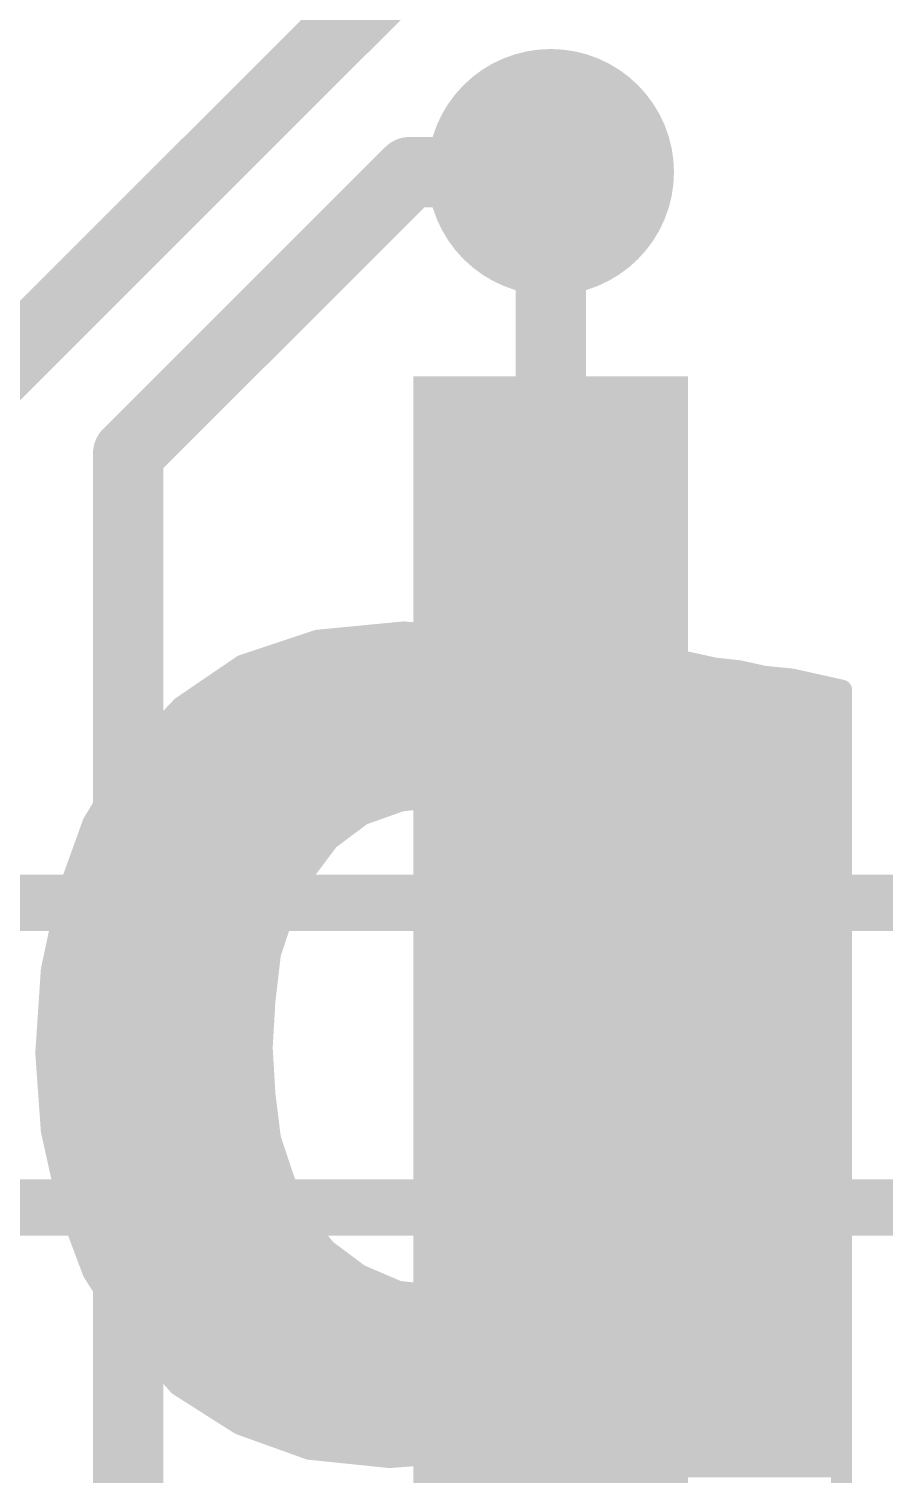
# Model space of a CAD drawing. Extents: x -1 to 106, y -18 to 72.
# Drawn here: x 45.11 to 48.19, y 53.47 to 58.68 of the extents above; entities that cross this region are included whole.
import ezdxf

# ---------------------------------------------------------------- set-up
doc = ezdxf.new("R2010")
doc.units = 0
for name, color, linetype in [('1', 12, 'CONTINUOUS'), ('16', 132, 'CONTINUOUS'), ('18', 110, 'CONTINUOUS'), ('21', 41, 'CONTINUOUS'), ('22', 40, 'CONTINUOUS'), ('51', 53, 'CONTINUOUS')]:
    doc.layers.add(name, color=color, linetype=linetype)

# ---------------------------------------------------------------- blocks, each defined once
blk = doc.blocks.new('RECT')
blk.add_solid([(-0.5, -0.5), (0.5, -0.5), (-0.5, 0.5), (0.5, 0.5)])
blk = doc.blocks.new('ROUNDV')
at = {"const_width": 0.5}
blk.add_lwpolyline([(0, -0.25, 1), (0, 0.25, 1), (0, -0.25)], format="xyb", dxfattribs=at)

msp = doc.modelspace()

# ---------------------------------------------------------------- linework, layer by layer
at = {"layer": '1', "const_width": 0.254}
msp.add_lwpolyline([(46.99, 55.3593), (46.99, 58.166)], dxfattribs=at)
at = {"layer": '1', "const_width": 0.127}
for points in [[(47.0535, 58.166, 1), (46.9265, 58.166)], [(46.9265, 55.3593, 1), (47.0535, 55.3593)]]:
    msp.add_lwpolyline(points, format="xyb", dxfattribs=at)
at = {"layer": '16', "const_width": 0.254}
for points in [[(44.958, 57.404), (46.99, 59.436)], [(45.466, 57.15), (46.482, 58.166)], [(46.482, 58.166), (46.99, 58.166)], [(45.466, 48.768), (45.466, 57.15)]]:
    msp.add_lwpolyline(points, dxfattribs=at)
at = {"layer": '16', "const_width": 0.127}
for points in [[(46.482, 58.2295, 1), (46.482, 58.1025)], [(46.5269, 58.1211, 1), (46.4371, 58.2109)], [(46.99, 58.1025, 1), (46.99, 58.2295)], [(45.5295, 57.15, 1), (45.4025, 57.15)], [(45.4211, 57.1949, 1), (45.5109, 57.1051)]]:
    msp.add_lwpolyline(points, format="xyb", dxfattribs=at)
at = {"layer": '21', "const_width": 0.2032}
msp.add_lwpolyline([(69.79, 54.428), (11.49, 54.428)], dxfattribs=at)
at = {"layer": '22', "const_width": 0.0762}
for points in [[(46.149, 56.476), (45.879, 56.386)], [(46.1136, 56.4642), (46.7744, 56.4642)], [(46.459, 56.506), (46.149, 56.476)], [(46.579, 56.496), (46.459, 56.506)], [(46.709, 56.486), (46.579, 56.496)], [(46.829, 56.446), (46.709, 56.486)], [(46.939, 56.406), (46.829, 56.446)], [(47.389, 56.416), (47.299, 56.426)], [(47.299, 56.426), (47.299, 56.066)], [(47.489, 56.396), (47.389, 56.416)], [(45.879, 56.386), (45.659, 56.236)], [(45.885, 56.388), (46.969, 56.388)], [(47.039, 56.346), (46.939, 56.406)], [(47.299, 56.388), (47.525, 56.388)], [(47.579, 56.376), (47.489, 56.396)], [(47.669, 56.366), (47.579, 56.376)], [(47.759, 56.346), (47.669, 56.366)], [(45.7702, 56.3118), (47.0775, 56.3118)], [(47.129, 56.266), (47.039, 56.346)], [(47.299, 56.3118), (47.9679, 56.3118)], [(47.859, 56.336), (47.759, 56.346)], [(47.949, 56.316), (47.859, 56.336)], [(48.039, 56.296), (47.949, 56.316)], [(47.219, 56.176), (47.129, 56.266)], [(48.039, 52.606), (48.039, 56.296)], [(45.659, 56.236), (45.479, 56.046)], [(45.6586, 56.2356), (47.1594, 56.2356)], [(47.299, 56.2356), (48.039, 56.2356)], [(45.5864, 56.1594), (47.2311, 56.1594)], [(47.299, 56.066), (47.219, 56.176)], [(47.299, 56.1594), (48.039, 56.1594)], [(45.479, 56.046), (45.339, 55.816)], [(45.5142, 56.0832), (47.2865, 56.0832)], [(47.299, 56.0832), (48.039, 56.0832)], [(45.4553, 56.007), (48.039, 56.007)], [(45.4089, 55.9308), (48.039, 55.9308)], [(46.309, 55.846), (46.449, 55.896)], [(46.449, 55.896), (46.629, 55.916)], [(46.629, 55.916), (46.799, 55.896)], [(46.799, 55.896), (46.949, 55.846)], [(45.3625, 55.8546), (46.3331, 55.8546)], [(46.189, 55.756), (46.309, 55.846)], [(46.9232, 55.8546), (48.039, 55.8546)], [(46.949, 55.846), (47.059, 55.756)], [(45.339, 55.816), (45.249, 55.566)], [(45.3255, 55.7784), (46.2189, 55.7784)], [(46.099, 55.636), (46.189, 55.756)], [(47.0316, 55.7784), (48.039, 55.7784)], [(47.059, 55.756), (47.149, 55.636)], [(45.298, 55.7022), (46.1487, 55.7022)], [(47.0994, 55.7022), (48.039, 55.7022)], [(46.029, 55.496), (46.099, 55.636)], [(47.149, 55.636), (47.219, 55.496)], [(45.2706, 55.626), (46.094, 55.626)], [(47.154, 55.626), (48.039, 55.626)], [(45.249, 55.566), (45.189, 55.286)], [(45.2455, 55.5498), (46.0559, 55.5498)], [(47.1921, 55.5498), (48.039, 55.5498)], [(45.2292, 55.4736), (46.0215, 55.4736)], [(45.979, 55.346), (46.029, 55.496)], [(47.219, 55.496), (47.259, 55.346)], [(47.225, 55.4736), (48.039, 55.4736)], [(45.2129, 55.3974), (45.9961, 55.3974)], [(47.2453, 55.3974), (48.039, 55.3974)], [(45.1965, 55.3212), (45.9761, 55.3212)], [(45.959, 55.176), (45.979, 55.346)], [(47.259, 55.346), (47.289, 55.176)], [(47.2634, 55.3212), (48.039, 55.3212)], [(45.189, 55.286), (45.169, 54.986)], [(45.1863, 55.245), (45.9671, 55.245)], [(47.2768, 55.245), (48.039, 55.245)], [(45.1812, 55.1688), (45.9586, 55.1688)], [(45.949, 55.006), (45.959, 55.176)], [(47.289, 55.176), (47.299, 55.006)], [(47.2894, 55.1688), (48.039, 55.1688)], [(45.1761, 55.0926), (45.9541, 55.0926)], [(47.2939, 55.0926), (48.039, 55.0926)], [(45.949, 55.006), (45.169, 54.986)], [(45.169, 54.986), (45.949, 55.006)], [(45.171, 55.0164), (45.9496, 55.0164)], [(45.959, 54.836), (45.949, 55.006)], [(47.299, 55.006), (47.289, 54.836)], [(47.2984, 55.0164), (48.039, 55.0164)], [(45.169, 54.986), (45.189, 54.706)], [(45.1723, 54.9402), (45.9529, 54.9402)], [(47.2951, 54.9402), (48.039, 54.9402)], [(45.1777, 54.864), (45.9574, 54.864)], [(47.2906, 54.864), (48.039, 54.864)], [(45.979, 54.676), (45.959, 54.836)], [(47.289, 54.836), (47.259, 54.676)], [(45.1832, 54.7878), (45.965, 54.7878)], [(47.28, 54.7878), (48.039, 54.7878)], [(45.1886, 54.7116), (45.9746, 54.7116)], [(45.189, 54.706), (45.249, 54.436)], [(47.2657, 54.7116), (48.039, 54.7116)], [(46.029, 54.526), (45.979, 54.676)], [(47.259, 54.676), (47.219, 54.526)], [(45.2047, 54.6354), (45.9925, 54.6354)], [(47.2482, 54.6354), (48.039, 54.6354)], [(45.2216, 54.5592), (46.0179, 54.5592)], [(47.2279, 54.5592), (48.039, 54.5592)], [(45.2386, 54.483), (45.9391, 54.483)], [(45.339, 54.196), (46.029, 54.526)], [(46.029, 54.526), (45.339, 54.196)], [(45.9391, 54.483), (46.0474, 54.483)], [(46.089, 54.386), (46.029, 54.526)], [(47.219, 54.526), (47.149, 54.386)], [(47.1975, 54.483), (48.039, 54.483)], [(45.249, 54.436), (45.339, 54.196)], [(45.26, 54.4068), (45.7798, 54.4068)], [(45.7798, 54.4068), (46.0801, 54.4068)], [(46.179, 54.276), (46.089, 54.386)], [(47.149, 54.386), (47.059, 54.276)], [(47.1594, 54.4068), (48.039, 54.4068)], [(45.2885, 54.3306), (45.6204, 54.3306)], [(45.6204, 54.3306), (46.1343, 54.3306)], [(47.1037, 54.3306), (48.039, 54.3306)], [(46.299, 54.186), (46.179, 54.276)], [(47.059, 54.276), (46.939, 54.186)], [(45.3171, 54.2544), (45.4611, 54.2544)], [(45.4611, 54.2544), (46.2078, 54.2544)], [(47.0302, 54.2544), (48.039, 54.2544)], [(45.339, 54.196), (45.479, 53.976)], [(45.3503, 54.1782), (46.3172, 54.1782)], [(46.439, 54.126), (46.299, 54.186)], [(46.939, 54.186), (46.789, 54.126)], [(46.9195, 54.1782), (48.039, 54.1782)], [(46.619, 54.106), (46.439, 54.126)], [(46.789, 54.126), (46.619, 54.106)], [(45.3988, 54.102), (48.039, 54.102)], [(45.4473, 54.0258), (48.039, 54.0258)], [(45.479, 53.976), (45.649, 53.786)], [(45.5026, 53.9496), (47.2539, 53.9496)], [(47.179, 53.856), (47.259, 53.956)], [(47.259, 53.956), (47.259, 51.916)], [(47.259, 53.9496), (48.039, 53.9496)], [(45.5708, 53.8734), (47.1929, 53.8734)], [(47.099, 53.766), (47.179, 53.856)], [(47.259, 53.8734), (48.039, 53.8734)], [(45.639, 53.7972), (47.1267, 53.7972)], [(45.649, 53.786), (45.869, 53.646)], [(46.999, 53.696), (47.099, 53.766)], [(47.259, 53.7972), (48.039, 53.7972)], [(45.7511, 53.721), (47.0347, 53.721)], [(47.259, 53.721), (48.039, 53.721)], [(45.869, 53.646), (46.119, 53.556)], [(45.8723, 53.6448), (46.9051, 53.6448)], [(46.889, 53.636), (46.999, 53.696)], [(47.259, 53.6448), (48.039, 53.6448)], [(46.779, 53.586), (46.889, 53.636)], [(46.084, 53.5686), (46.7094, 53.5686)], [(46.119, 53.556), (46.409, 53.526)], [(46.539, 53.536), (46.659, 53.556)], [(46.659, 53.556), (46.779, 53.586)], [(47.259, 53.5686), (48.039, 53.5686)], [(46.409, 53.526), (46.539, 53.536)], [(47.259, 53.4924), (48.039, 53.4924)]]:
    msp.add_lwpolyline(points, dxfattribs=at)
at = {"layer": '22', "const_width": 0.0381}
for points in [[(46.1136, 56.4833, 1), (46.1136, 56.4452)], [(46.1472, 56.495, 1), (46.1508, 56.457)], [(46.155, 56.4579, 1), (46.143, 56.4941)], [(46.4606, 56.525, 1), (46.4574, 56.487)], [(46.4608, 56.487, 1), (46.4572, 56.525)], [(46.5805, 56.515, 1), (46.5775, 56.477)], [(46.5774, 56.477, 1), (46.5806, 56.515)], [(46.715, 56.5041, 1), (46.703, 56.4679)], [(46.7075, 56.467, 1), (46.7105, 56.505)], [(46.7744, 56.4452, 1), (46.7744, 56.4833)], [(46.8355, 56.4639, 1), (46.8225, 56.4281)], [(46.823, 56.4279, 1), (46.835, 56.4641)], [(47.318, 56.426, 1), (47.2799, 56.426)], [(47.3011, 56.4449, 1), (47.2969, 56.4071)], [(47.3927, 56.4347, 1), (47.3853, 56.3973)], [(47.3869, 56.3971, 1), (47.3911, 56.4349)], [(45.873, 56.4041, 1), (45.885, 56.3679)], [(45.885, 56.4071, 1), (45.885, 56.369)], [(45.8897, 56.3703, 1), (45.8683, 56.4017)], [(46.9488, 56.4223, 1), (46.9292, 56.3897)], [(46.9325, 56.3881, 1), (46.9455, 56.4239)], [(46.969, 56.369, 1), (46.969, 56.4071)], [(47.299, 56.4071, 1), (47.299, 56.369)], [(47.4931, 56.4146, 1), (47.4849, 56.3774)], [(47.4853, 56.3773, 1), (47.4927, 56.4147)], [(47.525, 56.369, 1), (47.525, 56.4071)], [(47.5811, 56.3949, 1), (47.5769, 56.3571)], [(47.5749, 56.3574, 1), (47.5831, 56.3946)], [(47.6731, 56.3846, 1), (47.6649, 56.3474)], [(47.6669, 56.3471, 1), (47.6711, 56.3849)], [(45.7702, 56.3309, 1), (45.7702, 56.2928)], [(47.0517, 56.3602, 1), (47.0263, 56.3318)], [(47.0292, 56.3297, 1), (47.0488, 56.3623)], [(47.0775, 56.2928, 1), (47.0775, 56.3309)], [(47.299, 56.3309, 1), (47.299, 56.2928)], [(47.7609, 56.365, 1), (47.7571, 56.327)], [(47.7549, 56.3274, 1), (47.7631, 56.3646)], [(47.8631, 56.3546, 1), (47.8549, 56.3174)], [(47.8571, 56.317, 1), (47.8609, 56.355)], [(47.9531, 56.3346, 1), (47.9449, 56.2974)], [(47.9449, 56.2974, 1), (47.9531, 56.3346)], [(47.9679, 56.2928, 1), (47.9679, 56.3309)], [(47.1425, 56.2795, 1), (47.1155, 56.2525)], [(47.1163, 56.2518, 1), (47.1417, 56.2802)], [(48.0581, 56.296, 1), (48.02, 56.296)], [(48.0349, 56.2774, 1), (48.0431, 56.3146)], [(45.6586, 56.2547, 1), (45.6586, 56.2166)], [(45.6483, 56.2517, 1), (45.6697, 56.2203)], [(45.6728, 56.2229, 1), (45.6452, 56.2491)], [(47.1594, 56.2166, 1), (47.1594, 56.2547)], [(47.299, 56.2547, 1), (47.299, 56.2166)], [(48.039, 56.2166, 1), (48.039, 56.2547)], [(45.5864, 56.1785, 1), (45.5864, 56.1404)], [(47.2344, 56.1872, 1), (47.2036, 56.1648)], [(47.2055, 56.1625, 1), (47.2325, 56.1895)], [(47.2311, 56.1404, 1), (47.2311, 56.1785)], [(47.299, 56.1785, 1), (47.299, 56.1404)], [(48.039, 56.1404, 1), (48.039, 56.1785)], [(45.4953, 56.0361, 1), (45.4627, 56.0559)], [(45.5142, 56.1023, 1), (45.5142, 56.0642)], [(47.2799, 56.066, 1), (47.318, 56.066)], [(47.299, 56.1023, 1), (47.299, 56.0642)], [(47.2836, 56.0548, 1), (47.3144, 56.0772)], [(47.2865, 56.0642, 1), (47.2865, 56.1023)], [(48.039, 56.0642, 1), (48.039, 56.1023)], [(45.4553, 56.0261, 1), (45.4553, 55.988)], [(45.4652, 56.0591, 1), (45.4928, 56.0329)], [(48.039, 55.988, 1), (48.039, 56.0261)], [(45.4089, 55.9499, 1), (45.4089, 55.9118)], [(46.4469, 55.9149, 1), (46.4511, 55.8771)], [(46.4554, 55.8781, 1), (46.4426, 55.9139)], [(46.6312, 55.9349, 1), (46.6268, 55.8971)], [(46.6311, 55.8971, 1), (46.6269, 55.9349)], [(46.805, 55.9141, 1), (46.793, 55.8779)], [(46.7968, 55.8771, 1), (46.8012, 55.9149)], [(48.039, 55.9118, 1), (48.039, 55.9499)], [(45.3625, 55.8737, 1), (45.3625, 55.8356)], [(46.3026, 55.8639, 1), (46.3154, 55.8281)], [(46.3204, 55.8308, 1), (46.2976, 55.8612)], [(46.3331, 55.8356, 1), (46.3331, 55.8737)], [(46.9232, 55.8737, 1), (46.9232, 55.8356)], [(46.9611, 55.8607, 1), (46.9369, 55.8313)], [(46.943, 55.8279, 1), (46.955, 55.8641)], [(48.039, 55.8356, 1), (48.039, 55.8737)], [(45.3227, 55.8259, 1), (45.3553, 55.8061)], [(45.3569, 55.8095, 1), (45.3211, 55.8225)], [(45.3255, 55.7975, 1), (45.3255, 55.7594)], [(46.1776, 55.7712, 1), (46.2004, 55.7408)], [(46.2042, 55.7446, 1), (46.1738, 55.7674)], [(46.2189, 55.7594, 1), (46.2189, 55.7975)], [(47.0316, 55.7975, 1), (47.0316, 55.7594)], [(47.0742, 55.7674, 1), (47.0438, 55.7446)], [(47.0469, 55.7413, 1), (47.0711, 55.7707)], [(48.039, 55.7594, 1), (48.039, 55.7975)], [(45.298, 55.7213, 1), (45.298, 55.6832)], [(46.1487, 55.6832, 1), (46.1487, 55.7213)], [(47.0994, 55.7213, 1), (47.0994, 55.6832)], [(48.039, 55.6832, 1), (48.039, 55.7213)], [(46.0838, 55.6474, 1), (46.1142, 55.6246)], [(46.116, 55.6275, 1), (46.082, 55.6445)], [(47.166, 55.6445, 1), (47.132, 55.6275)], [(47.1338, 55.6246, 1), (47.1642, 55.6474)], [(45.2706, 55.6451, 1), (45.2706, 55.607)], [(46.094, 55.607, 1), (46.094, 55.6451)], [(47.154, 55.6451, 1), (47.154, 55.607)], [(48.039, 55.607, 1), (48.039, 55.6451)], [(45.2455, 55.5689, 1), (45.2455, 55.5308)], [(45.2311, 55.5725, 1), (45.2669, 55.5595)], [(45.2676, 55.562, 1), (45.2304, 55.57)], [(46.0559, 55.5308, 1), (46.0559, 55.5689)], [(47.1921, 55.5689, 1), (47.1921, 55.5308)], [(48.039, 55.5308, 1), (48.039, 55.5689)], [(45.2292, 55.4927, 1), (45.2292, 55.4546)], [(46.012, 55.5045, 1), (46.046, 55.4875)], [(46.0471, 55.49, 1), (46.0109, 55.502)], [(46.0215, 55.4546, 1), (46.0215, 55.4927)], [(47.2374, 55.5009, 1), (47.2006, 55.4911)], [(47.202, 55.4875, 1), (47.236, 55.5045)], [(47.225, 55.4927, 1), (47.225, 55.4546)], [(48.039, 55.4546, 1), (48.039, 55.4927)], [(45.2129, 55.4165, 1), (45.2129, 55.3784)], [(45.9961, 55.3784, 1), (45.9961, 55.4165)], [(47.2453, 55.4165, 1), (47.2453, 55.3784)], [(48.039, 55.3784, 1), (48.039, 55.4165)], [(45.1965, 55.3403, 1), (45.1965, 55.3022)], [(45.9609, 55.352, 1), (45.9971, 55.34)], [(45.9979, 55.3438, 1), (45.9601, 55.3482)], [(45.9761, 55.3022, 1), (45.9761, 55.3403)], [(47.2778, 55.3493, 1), (47.2402, 55.3427)], [(47.2406, 55.3411, 1), (47.2774, 55.3509)], [(47.2634, 55.3403, 1), (47.2634, 55.3022)], [(48.039, 55.3022, 1), (48.039, 55.3403)], [(45.1704, 55.29, 1), (45.2076, 55.282)], [(45.208, 55.2847, 1), (45.17, 55.2873)], [(45.1863, 55.2641, 1), (45.1863, 55.226)], [(45.9671, 55.226, 1), (45.9671, 55.2641)], [(47.2768, 55.2641, 1), (47.2768, 55.226)], [(48.039, 55.226, 1), (48.039, 55.2641)], [(45.1812, 55.1879, 1), (45.1812, 55.1498)], [(45.978, 55.1749, 1), (45.94, 55.1771)], [(45.9401, 55.1782, 1), (45.9779, 55.1738)], [(45.9586, 55.1498, 1), (45.9586, 55.1879)], [(47.308, 55.1771, 1), (47.27, 55.1749)], [(47.2702, 55.1727, 1), (47.3078, 55.1793)], [(47.2894, 55.1879, 1), (47.2894, 55.1498)], [(48.039, 55.1498, 1), (48.039, 55.1879)], [(45.1761, 55.1117, 1), (45.1761, 55.0736)], [(45.9541, 55.0736, 1), (45.9541, 55.1117)], [(47.2939, 55.1117, 1), (47.2939, 55.0736)], [(48.039, 55.0736, 1), (48.039, 55.1117)], [(45.171, 55.0355, 1), (45.171, 54.9974)], [(45.968, 55.0071, 1), (45.93, 55.0049)], [(45.9495, 54.987, 1), (45.9485, 55.025)], [(45.9495, 54.987, 1), (45.9485, 55.025)], [(45.9496, 54.9974, 1), (45.9496, 55.0355)], [(47.2984, 55.0355, 1), (47.2984, 54.9974)], [(47.318, 55.0049, 1), (47.28, 55.0071)], [(48.039, 54.9974, 1), (48.039, 55.0355)], [(45.1685, 55.005, 1), (45.1695, 54.967)], [(45.188, 54.9874, 1), (45.15, 54.9846)], [(45.1685, 55.005, 1), (45.1695, 54.967)], [(45.15, 54.9873, 1), (45.188, 54.9847)], [(45.93, 55.0071, 1), (45.968, 55.0049)], [(47.28, 55.0049, 1), (47.318, 55.0071)], [(45.1723, 54.9593, 1), (45.1723, 54.9212)], [(45.9529, 54.9212, 1), (45.9529, 54.9593)], [(47.2951, 54.9593, 1), (47.2951, 54.9212)], [(48.039, 54.9212, 1), (48.039, 54.9593)], [(45.1777, 54.8831, 1), (45.1777, 54.845)], [(45.9574, 54.845, 1), (45.9574, 54.8831)], [(47.2906, 54.8831, 1), (47.2906, 54.845)], [(48.039, 54.845, 1), (48.039, 54.8831)], [(45.9779, 54.8384, 1), (45.9401, 54.8336)], [(45.94, 54.8349, 1), (45.978, 54.8371)], [(47.27, 54.8371, 1), (47.308, 54.8349)], [(47.3077, 54.8325, 1), (47.2703, 54.8395)], [(45.1832, 54.8069, 1), (45.1832, 54.7688)], [(45.965, 54.7688, 1), (45.965, 54.8069)], [(47.28, 54.8069, 1), (47.28, 54.7688)], [(48.039, 54.7688, 1), (48.039, 54.8069)], [(45.1886, 54.7307, 1), (45.1886, 54.6926)], [(45.2076, 54.7101, 1), (45.1704, 54.7019)], [(45.17, 54.7046, 1), (45.208, 54.7074)], [(45.9746, 54.6926, 1), (45.9746, 54.7307)], [(47.2657, 54.7307, 1), (47.2657, 54.6926)], [(48.039, 54.6926, 1), (48.039, 54.7307)], [(45.9971, 54.682, 1), (45.9609, 54.67)], [(45.9601, 54.6736, 1), (45.9979, 54.6784)], [(47.2403, 54.6795, 1), (47.2777, 54.6725)], [(47.2774, 54.6711, 1), (47.2406, 54.6809)], [(45.2047, 54.6545, 1), (45.2047, 54.6164)], [(45.9925, 54.6164, 1), (45.9925, 54.6545)], [(47.2482, 54.6545, 1), (47.2482, 54.6164)], [(48.039, 54.6164, 1), (48.039, 54.6545)], [(45.2216, 54.5783, 1), (45.2216, 54.5402)], [(46.0179, 54.5402, 1), (46.0179, 54.5783)], [(47.2279, 54.5783, 1), (47.2279, 54.5402)], [(48.039, 54.5402, 1), (48.039, 54.5783)], [(45.2386, 54.5021, 1), (45.2386, 54.464)], [(45.9391, 54.5021, 1), (45.9391, 54.464)], [(45.9391, 54.464, 1), (45.9391, 54.5021)], [(46.0465, 54.5335, 1), (46.0115, 54.5185)], [(46.0109, 54.52, 1), (46.0471, 54.532)], [(46.0372, 54.5088, 1), (46.0208, 54.5432)], [(46.0372, 54.5088, 1), (46.0208, 54.5432)], [(46.0474, 54.464, 1), (46.0474, 54.5021)], [(47.1975, 54.5021, 1), (47.1975, 54.464)], [(47.2006, 54.5309, 1), (47.2374, 54.5211)], [(47.236, 54.5175, 1), (47.202, 54.5345)], [(48.039, 54.464, 1), (48.039, 54.5021)], [(45.2668, 54.4427, 1), (45.2312, 54.4293)], [(45.2304, 54.4319, 1), (45.2676, 54.4401)], [(45.26, 54.4259, 1), (45.26, 54.3878)], [(45.7798, 54.4259, 1), (45.7798, 54.3878)], [(45.7798, 54.3878, 1), (45.7798, 54.4259)], [(46.1037, 54.3981, 1), (46.0743, 54.3739)], [(46.0801, 54.3878, 1), (46.0801, 54.4259)], [(47.132, 54.3945, 1), (47.166, 54.3775)], [(47.1637, 54.3739, 1), (47.1343, 54.3981)], [(47.1594, 54.4259, 1), (47.1594, 54.3878)], [(48.039, 54.3878, 1), (48.039, 54.4259)], [(45.2885, 54.3497, 1), (45.2885, 54.3116)], [(45.6204, 54.3497, 1), (45.6204, 54.3116)], [(45.6204, 54.3116, 1), (45.6204, 54.3497)], [(46.0715, 54.3785, 1), (46.1065, 54.3935)], [(46.1343, 54.3116, 1), (46.1343, 54.3497)], [(47.1037, 54.3497, 1), (47.1037, 54.3116)], [(48.039, 54.3116, 1), (48.039, 54.3497)], [(46.1904, 54.2912, 1), (46.1676, 54.2608)], [(47.0704, 54.2608, 1), (47.0476, 54.2912)], [(45.3171, 54.2735, 1), (45.3171, 54.2354)], [(45.4611, 54.2735, 1), (45.4611, 54.2354)], [(45.4611, 54.2354, 1), (45.4611, 54.2735)], [(46.1643, 54.2639, 1), (46.1937, 54.2881)], [(46.2078, 54.2354, 1), (46.2078, 54.2735)], [(47.0302, 54.2735, 1), (47.0302, 54.2354)], [(47.0443, 54.2881, 1), (47.0737, 54.2639)], [(48.039, 54.2354, 1), (48.039, 54.2735)], [(45.3551, 54.2062, 1), (45.3229, 54.1858)], [(45.3308, 54.2132, 1), (45.3472, 54.1788)], [(45.3308, 54.2132, 1), (45.3472, 54.1788)], [(45.3212, 54.1893, 1), (45.3568, 54.2027)], [(45.3503, 54.1973, 1), (45.3503, 54.1592)], [(46.3065, 54.2035, 1), (46.2915, 54.1685)], [(46.2876, 54.1708, 1), (46.3104, 54.2012)], [(46.3172, 54.1592, 1), (46.3172, 54.1973)], [(46.9195, 54.1973, 1), (46.9195, 54.1592)], [(46.9276, 54.2012, 1), (46.9504, 54.1708)], [(46.9461, 54.1683, 1), (46.9319, 54.2037)], [(48.039, 54.1592, 1), (48.039, 54.1973)], [(46.4411, 54.1449, 1), (46.4369, 54.1071)], [(46.4315, 54.1085, 1), (46.4465, 54.1435)], [(46.7819, 54.1437, 1), (46.7961, 54.1083)], [(46.7912, 54.1071, 1), (46.7868, 54.1449)], [(45.3988, 54.1211, 1), (45.3988, 54.083)], [(46.6168, 54.1249, 1), (46.6212, 54.0871)], [(46.6169, 54.0871, 1), (46.6211, 54.1249)], [(48.039, 54.083, 1), (48.039, 54.1211)], [(45.4473, 54.0449, 1), (45.4473, 54.0068)], [(48.039, 54.0068, 1), (48.039, 54.0449)], [(45.4932, 53.9887, 1), (45.4648, 53.9633)], [(45.4629, 53.9658, 1), (45.4951, 53.9862)], [(45.5026, 53.9687, 1), (45.5026, 53.9306)], [(47.259, 53.9687, 1), (47.259, 53.9306)], [(47.2781, 53.956, 1), (47.24, 53.956)], [(47.2739, 53.9441, 1), (47.2441, 53.9679)], [(47.2539, 53.9306, 1), (47.2539, 53.9687)], [(48.039, 53.9306, 1), (48.039, 53.9687)], [(45.5708, 53.8925, 1), (45.5708, 53.8544)], [(47.1932, 53.8433, 1), (47.1648, 53.8687)], [(47.1929, 53.8544, 1), (47.1929, 53.8925)], [(47.259, 53.8925, 1), (47.259, 53.8544)], [(48.039, 53.8544, 1), (48.039, 53.8925)], [(47.1641, 53.8679, 1), (47.1939, 53.8441)], [(45.639, 53.8163, 1), (45.639, 53.7782)], [(45.6592, 53.8021, 1), (45.6388, 53.7699)], [(45.6348, 53.7733, 1), (45.6632, 53.7987)], [(47.0848, 53.7787, 1), (47.1132, 53.7533)], [(47.1099, 53.7504, 1), (47.0881, 53.7816)], [(47.1267, 53.7782, 1), (47.1267, 53.8163)], [(47.259, 53.8163, 1), (47.259, 53.7782)], [(48.039, 53.7782, 1), (48.039, 53.8163)], [(45.7511, 53.7401, 1), (45.7511, 53.702)], [(47.0347, 53.702, 1), (47.0347, 53.7401)], [(47.259, 53.7401, 1), (47.259, 53.702)], [(48.039, 53.702, 1), (48.039, 53.7401)], [(45.8755, 53.6639, 1), (45.8625, 53.6281)], [(45.8723, 53.6639, 1), (45.8723, 53.6258)], [(46.9051, 53.6258, 1), (46.9051, 53.6639)], [(46.9881, 53.7116, 1), (47.0099, 53.6804)], [(47.0081, 53.6793, 1), (46.9899, 53.7127)], [(47.259, 53.6639, 1), (47.259, 53.6258)], [(48.039, 53.6258, 1), (48.039, 53.6639)], [(45.8588, 53.6299, 1), (45.8792, 53.6621)], [(46.8799, 53.6527, 1), (46.8981, 53.6193)], [(46.8969, 53.6187, 1), (46.8811, 53.6533)], [(46.084, 53.5877, 1), (46.084, 53.5496)], [(46.121, 53.5749, 1), (46.117, 53.5371)], [(46.1125, 53.5381, 1), (46.1255, 53.5739)], [(46.6544, 53.5745, 1), (46.6636, 53.5375)], [(46.6621, 53.5372, 1), (46.6559, 53.5748)], [(46.7094, 53.5496, 1), (46.7094, 53.5877)], [(46.7711, 53.6033, 1), (46.7869, 53.5687)], [(46.7836, 53.5675, 1), (46.7744, 53.6045)], [(47.259, 53.5877, 1), (47.259, 53.5496)], [(48.039, 53.5496, 1), (48.039, 53.5877)], [(46.4075, 53.545, 1), (46.4105, 53.507)], [(46.407, 53.5071, 1), (46.411, 53.5449)], [(46.5359, 53.5548, 1), (46.5421, 53.5172)], [(46.5405, 53.517, 1), (46.5375, 53.555)], [(47.259, 53.5115, 1), (47.259, 53.4734)], [(48.039, 53.4734, 1), (48.039, 53.5115)]]:
    msp.add_lwpolyline(points, format="xyb", dxfattribs=at)
at = {"layer": '51', "const_width": 0.2032}
msp.add_lwpolyline([(68.69, 55.528), (12.59, 55.528)], dxfattribs=at)

# ---------------------------------------------------------------- block references
at = {"layer": '1', "xscale": 4.1402, "yscale": 0.9906, "rotation": 270}
msp.add_blockref('RECT', (46.99, 55.3593), dxfattribs=at)
at = {"layer": '18', "xscale": 0.889, "yscale": 0.889}
msp.add_blockref('ROUNDV', (46.99, 58.166), dxfattribs=at)
msp.add_blockref('ROUNDV', (46.99, 58.166), dxfattribs=at)

doc.saveas('drawing.dxf')
